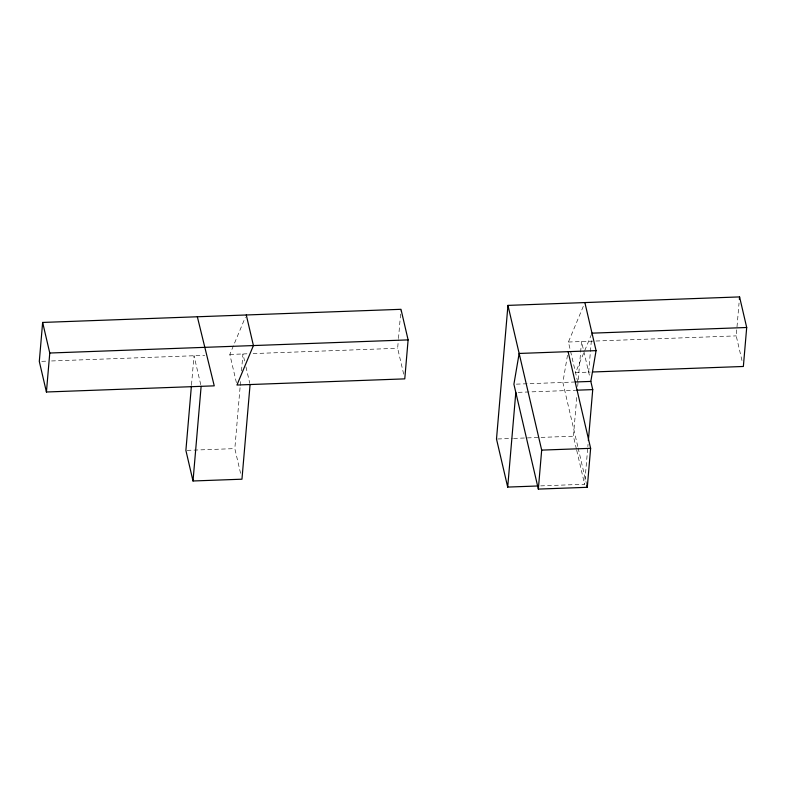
<?xml version="1.0" encoding="UTF-8"?>
<svg xmlns="http://www.w3.org/2000/svg" width="786" height="786" viewBox="0 0 786 786"><rect width="100%" height="100%" fill="white"/><g stroke="black" fill="none" stroke-linecap="round" stroke-linejoin="round"><path stroke-width="0.59" stroke-dasharray="3.93 2.95" d="M191.499 384.875L194.004 355.744L200.852 385.15M240.585 473.31L234.827 448.61L240.133 386.722M240.241 385.504L240.654 380.65M241.489 370.943L242.943 353.955L244.593 361.01M403.68 374.165L397.647 348.286L398.374 339.758M398.482 338.54L400.88 310.529M576.423 449.101L573.416 436.21L576.747 397.372M577.681 386.457L581.532 341.546L589.736 376.779M588.655 372.132L591.475 339.247M540.67 485.876L584.617 484.264L587.741 447.863M587.84 446.645L588.046 444.218M741.984 360.587L736.227 335.887L739.046 303.003M567.502 355.213L562.855 382.438L577.848 446.782M236.409 382.664L229.826 354.437L245.35 317.23M577.71 381.898L568.416 342.028L583.458 305.96M591.534 334.286L575.548 372.613L590.247 372.073M41.746 361.324L46.649 361.147M51.552 360.961L204.733 355.351M229.826 354.437L246.981 353.808M253.102 353.582L397.647 348.286M568.416 342.028L736.227 335.887M516.353 384.148L574.026 382.035M518.259 392.342L575.637 390.239M187.107 450.358L234.827 448.61M497.725 438.981L512.374 438.441M513.592 438.401L573.416 436.21M578.123 447.981L586.454 483.724M576.698 450.27L584.617 484.264M245.959 366.895L249.801 383.362"/><path stroke-width="1.18" d="M246.283 314.98L253.416 345.565L236.959 385.022L404.77 378.872L408.111 339.896L400.988 309.311L42.641 322.437L39.3 361.413L46.423 391.998L214.244 385.847L197.345 316.768M46.423 391.998L49.773 353.022L42.641 322.437M191.401 386.083L185.889 450.407L193.012 480.983L241.96 479.195L250.076 384.541M193.012 480.983L201.128 386.329M592.693 371.984L743.36 366.473L746.7 327.497L739.577 296.911L507.953 305.39L496.497 439.02L507.697 487.084L538.223 485.964M507.697 487.084L515.812 392.43M568.101 351.656L590.63 448.325L587.289 487.3L538.341 489.089L541.682 450.113L507.953 305.39M588.36 440.582L592.732 389.61L590.826 381.416L596.073 350.635L584.872 302.571M739.361 299.348L739.577 296.911M49.773 353.022L408.111 339.896M591.996 333.156L746.7 327.497M596.073 350.635L519.153 353.454L513.906 384.236L538.341 489.089M575.254 381.986L590.826 381.416M576.865 390.19L592.732 389.61M541.682 450.113L590.63 448.325M586.739 484.913L587.289 487.3"/></g></svg>
